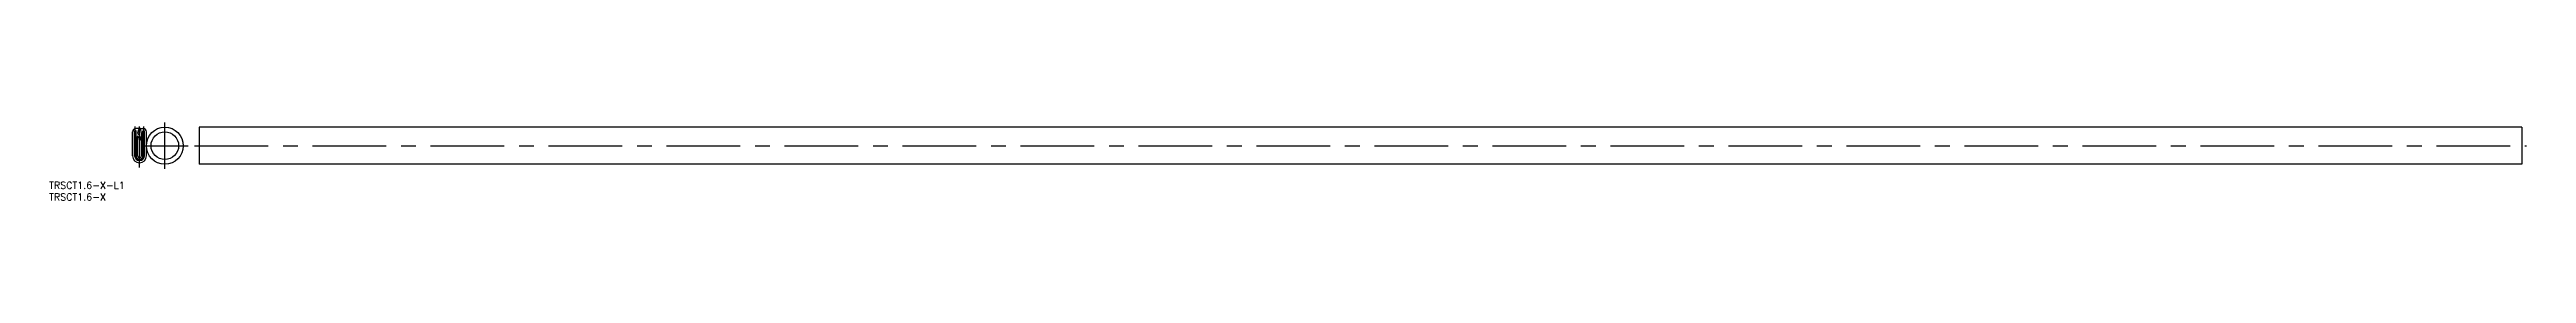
# Model space of a CAD drawing. Extents: x -39 to 1028, y -19 to 14.
import ezdxf

# ---------------------------------------------------------------- set-up
doc = ezdxf.new("R2010")
doc.units = 0
doc.linetypes.add('CENTER', pattern=[50.8, 31.75, -6.35, 6.35, -6.35])
doc.layers.get('0').update_dxf_attribs({"linetype": 'CONTINUOUS'})
doc.layers.add('CENTER', color=1, linetype='CENTER')
doc.styles.get("Standard").update_dxf_attribs({"font": 'txt.shx', "height": 3, "bigfont": 'bigfont.shx'})

# ---------------------------------------------------------------- blocks, each defined once
blk = doc.blocks.new('*U6')
at = {"color": 7, "linetype": 'CONTINUOUS'}
blk.add_text('TRSCT1.6-X-L1', height=3, dxfattribs=at).set_placement((-38.9, -14.2))
blk = doc.blocks.new('*U7')
at = {"color": 7, "linetype": 'CONTINUOUS'}
blk.add_text('TRSCT1.6-X', height=3, dxfattribs=at).set_placement((-38.9, -19.2))

msp = doc.modelspace()

# ---------------------------------------------------------------- linework, layer by layer
at = {"color": 7, "linetype": 'CONTINUOUS'}
for p, q in [((-2.1, 0), (-2.1, 10.7)), ((-1.5, 10.7), (-2.1, 10.7)), ((-0.5, 11.7), (-1.5, 11.7)), ((-1.5, 0), (-1.5, 10.7)), ((0.5, 11.7), (1.5, 11.7)), ((1.5, 0), (1.5, 10.7)), ((1.5, 10.7), (2.1, 10.7)), ((2.1, 0), (2.1, 10.7)), ((1025.7, 12.3), (25.7, 12.3)), ((25.7, 12.3), (25.7, -3.6)), ((1025.7, 12.3), (1025.7, -3.6)), ((-3, 0), (-3, 10.2)), ((-0.8, 0), (-0.8, 8.3)), ((0.8, 0), (0.8, 9.7)), ((0.8, 0), (0.8, 8.3)), ((3, 0), (3, 10.2)), ((1025.7, -3.6), (25.7, -3.6))]:
    msp.add_line(p, q, dxfattribs=at)
for radius in [7.95, 5.95]:
    msp.add_circle((10.9, 4.3), radius, dxfattribs=at)
for centre, radius, start, end in [((-1.5, 10.2), 1.5, 90, 180), ((7.6, 8.1), 8.58, 158.1048, 169.5705), ((-0.6, 11.5), 0.25, 335.2971, 85.468), ((0.6, 11.5), 0.25, 94.532, 204.7029), ((-7.6, 8.1), 8.58, 10.4295, 21.8952), ((1.5, 10.2), 1.5, 0, 90), ((0, 0), 3, 180, 0), ((0, 0), 2.1, 180, 0), ((0, 0), 1.5, 180, 0), ((-0.3, 9.7), 0.5, 180, 220.7151), ((-0.8, 8.3), 0.05, 35.6652, 180), ((0, 0), 0.8, 180, 0), ((-2.2, 7.2), 2.65, 355.686, 54.2961), ((-1.8, 7), 1.64, 359.8526, 48.6873), ((0.1, 7), 0.285, 179.8526, 355.686)]:
    msp.add_arc(centre, radius, start, end, dxfattribs=at)
at = {"layer": 'CENTER', "color": 1, "linetype": 'CENTER'}
for p, q in [((-1.8, 0), (-1.8, 12.6)), ((0, -5), (0, 12.6)), ((1.8, 0), (1.8, 12.6)), ((10.9, -5.6), (10.9, 14.3)), ((1, 4.3), (20.9, 4.3)), ((23.7, 4.3), (1027.7, 4.3))]:
    msp.add_line(p, q, dxfattribs=at)
msp.add_arc((0, 0), 1.8, 180, 0, dxfattribs=at)

# ---------------------------------------------------------------- block references
at = {"color": 7, "linetype": 'CONTINUOUS'}
for name in ['*U6', '*U7']:
    msp.add_blockref(name, (0, 0), dxfattribs=at)

doc.saveas('drawing.dxf')
